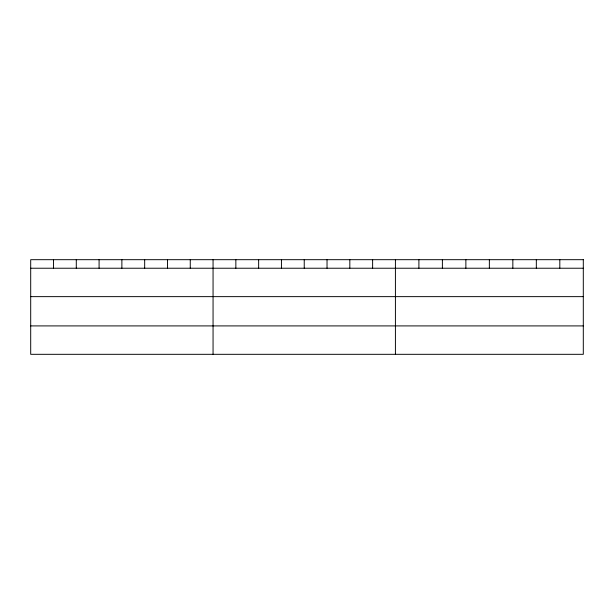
<?xml version="1.0" encoding="UTF-8"?>
<svg xmlns="http://www.w3.org/2000/svg" width="614" height="614" viewBox="0 0 614 614"><rect width="100%" height="100%" fill="white"/><g stroke="black" fill="none" stroke-linecap="round" stroke-linejoin="round"><path stroke-width="0.92" d="M30.7 268.226L583.3 268.226M30.7 296.639L583.3 296.639M30.7 325.911L583.3 325.911M559.814 259.684L559.814 268.226M536.329 259.684L536.329 268.226M512.844 259.684L512.844 268.226M489.358 259.684L489.358 268.226M465.873 259.684L465.873 268.226M442.387 259.684L442.387 268.226M418.901 259.684L418.901 268.226M395.416 259.684L395.416 354.316M372.621 259.684L372.621 268.226M349.827 259.684L349.827 268.226M327.032 259.684L327.032 268.226M304.237 259.684L304.237 268.226M281.442 259.684L281.442 268.226M258.647 259.684L258.647 268.226M235.853 259.684L235.853 268.226M213.058 259.684L213.058 354.316M190.263 259.684L190.263 268.226M167.468 259.684L167.468 268.226M144.674 259.684L144.674 268.226M121.879 259.684L121.879 268.226M99.084 259.684L99.084 268.226M76.29 259.684L76.29 268.226M53.495 259.684L53.495 268.226M583.3 259.684L30.7 259.684L30.7 354.316L583.3 354.316L583.3 259.684"/></g></svg>
